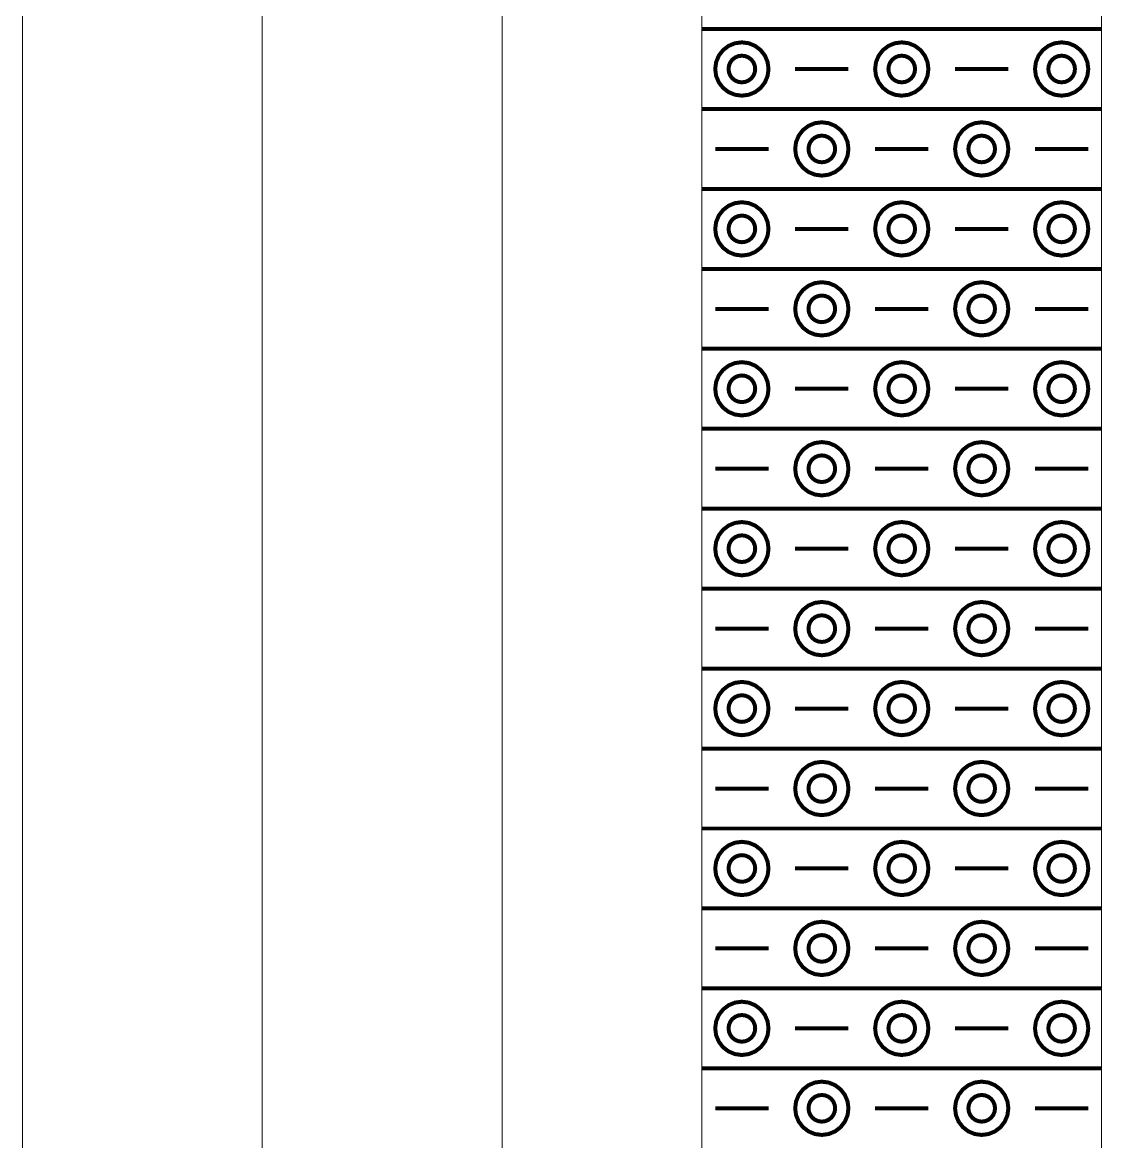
# Model space of a CAD drawing. Header units: inches. Extents: x -27 to 109, y -598 to 26.
# Drawn here: x 14.68 to 20.09, y -146.27 to -140.67 of the extents above; entities that cross this region are included whole.
import ezdxf

# ---------------------------------------------------------------- set-up
doc = ezdxf.new("R2010")
doc.units = ezdxf.units.IN
doc.header["$MEASUREMENT"] = 0
doc.layers.get('0').update_dxf_attribs({"lineweight": 0})

# ---------------------------------------------------------------- blocks, each defined once
blk = doc.blocks.new('lr_block_25')
at = {"color": 7, "const_width": 0.02}
for points in [[(18.0817, -140.7038), (18.8817, -140.7038)], [(18.8817, -140.7038), (19.6817, -140.7038)], [(19.6817, -140.7038), (20.0817, -140.7038)], [(18.415, -140.9037), (18.4105, -140.8692), (18.3971, -140.8371), (18.3759, -140.8095), (18.3483, -140.7883), (18.3162, -140.7749), (18.2817, -140.7704), (18.2471, -140.7749), (18.215, -140.7883), (18.1874, -140.8095), (18.1662, -140.8371), (18.1529, -140.8692), (18.1483, -140.9037), (18.1529, -140.9383), (18.1662, -140.9704), (18.1874, -140.998), (18.215, -141.0192), (18.2471, -141.0325), (18.2817, -141.0371), (18.3162, -141.0325), (18.3483, -141.0192), (18.3759, -140.998), (18.3971, -140.9704), (18.4105, -140.9383), (18.415, -140.9037)], [(19.215, -140.9037), (19.2105, -140.8692), (19.1971, -140.8371), (19.1759, -140.8095), (19.1483, -140.7883), (19.1162, -140.7749), (19.0817, -140.7704), (19.0471, -140.7749), (19.015, -140.7883), (18.9874, -140.8095), (18.9662, -140.8371), (18.9529, -140.8692), (18.9483, -140.9037), (18.9529, -140.9383), (18.9662, -140.9704), (18.9874, -140.998), (19.015, -141.0192), (19.0471, -141.0325), (19.0817, -141.0371), (19.1162, -141.0325), (19.1483, -141.0192), (19.1759, -140.998), (19.1971, -140.9704), (19.2105, -140.9383), (19.215, -140.9037)], [(20.015, -140.9037), (20.0105, -140.8692), (19.9971, -140.8371), (19.9759, -140.8095), (19.9483, -140.7883), (19.9162, -140.7749), (19.8817, -140.7704), (19.8471, -140.7749), (19.815, -140.7883), (19.7874, -140.8095), (19.7662, -140.8371), (19.7529, -140.8692), (19.7483, -140.9037), (19.7529, -140.9383), (19.7662, -140.9704), (19.7874, -140.998), (19.815, -141.0192), (19.8471, -141.0325), (19.8817, -141.0371), (19.9162, -141.0325), (19.9483, -141.0192), (19.9759, -140.998), (19.9971, -140.9704), (20.0105, -140.9383), (20.015, -140.9037)], [(18.3483, -140.9037), (18.3461, -140.8865), (18.3394, -140.8704), (18.3289, -140.8565), (18.315, -140.846), (18.2989, -140.8393), (18.2817, -140.8371), (18.2645, -140.8393), (18.2483, -140.846), (18.2345, -140.8565), (18.2239, -140.8704), (18.2173, -140.8865), (18.215, -140.9037), (18.2173, -140.9209), (18.2239, -140.9371), (18.2345, -140.9509), (18.2483, -140.9615), (18.2645, -140.9682), (18.2817, -140.9704), (18.2989, -140.9682), (18.315, -140.9615), (18.3289, -140.9509), (18.3394, -140.9371), (18.3461, -140.9209), (18.3483, -140.9037)], [(19.1483, -140.9037), (19.1461, -140.8865), (19.1394, -140.8704), (19.1289, -140.8565), (19.115, -140.846), (19.0989, -140.8393), (19.0817, -140.8371), (19.0645, -140.8393), (19.0483, -140.846), (19.0345, -140.8565), (19.0239, -140.8704), (19.0173, -140.8865), (19.015, -140.9037), (19.0173, -140.9209), (19.0239, -140.9371), (19.0345, -140.9509), (19.0483, -140.9615), (19.0645, -140.9682), (19.0817, -140.9704), (19.0989, -140.9682), (19.115, -140.9615), (19.1289, -140.9509), (19.1394, -140.9371), (19.1461, -140.9209), (19.1483, -140.9037)], [(19.9483, -140.9037), (19.9461, -140.8865), (19.9394, -140.8704), (19.9289, -140.8565), (19.915, -140.846), (19.8989, -140.8393), (19.8817, -140.8371), (19.8645, -140.8393), (19.8483, -140.846), (19.8345, -140.8565), (19.8239, -140.8704), (19.8173, -140.8865), (19.815, -140.9037), (19.8173, -140.9209), (19.8239, -140.9371), (19.8345, -140.9509), (19.8483, -140.9615), (19.8645, -140.9682), (19.8817, -140.9704), (19.8989, -140.9682), (19.915, -140.9615), (19.9289, -140.9509), (19.9394, -140.9371), (19.9461, -140.9209), (19.9483, -140.9037)], [(18.5483, -140.9037), (18.815, -140.9037)], [(19.3483, -140.9037), (19.615, -140.9037)], [(18.0817, -141.1037), (18.8817, -141.1037)], [(18.8817, -141.1037), (19.6817, -141.1037)], [(19.6817, -141.1037), (20.0817, -141.1037)], [(18.815, -141.3038), (18.8105, -141.2692), (18.7971, -141.2371), (18.7759, -141.2095), (18.7483, -141.1883), (18.7162, -141.1749), (18.6817, -141.1704), (18.6471, -141.1749), (18.615, -141.1883), (18.5874, -141.2095), (18.5662, -141.2371), (18.5529, -141.2692), (18.5483, -141.3038), (18.5529, -141.3383), (18.5662, -141.3704), (18.5874, -141.398), (18.615, -141.4192), (18.6471, -141.4325), (18.6817, -141.4371), (18.7162, -141.4325), (18.7483, -141.4192), (18.7759, -141.398), (18.7971, -141.3704), (18.8105, -141.3383), (18.815, -141.3038)], [(19.615, -141.3038), (19.6105, -141.2692), (19.5971, -141.2371), (19.5759, -141.2095), (19.5483, -141.1883), (19.5162, -141.1749), (19.4817, -141.1704), (19.4471, -141.1749), (19.415, -141.1883), (19.3874, -141.2095), (19.3662, -141.2371), (19.3529, -141.2692), (19.3483, -141.3038), (19.3529, -141.3383), (19.3662, -141.3704), (19.3874, -141.398), (19.415, -141.4192), (19.4471, -141.4325), (19.4817, -141.4371), (19.5162, -141.4325), (19.5483, -141.4192), (19.5759, -141.398), (19.5971, -141.3704), (19.6105, -141.3383), (19.615, -141.3038)], [(18.7483, -141.3038), (18.7461, -141.2865), (18.7394, -141.2704), (18.7289, -141.2565), (18.715, -141.246), (18.6989, -141.2393), (18.6817, -141.2371), (18.6645, -141.2393), (18.6483, -141.246), (18.6345, -141.2565), (18.6239, -141.2704), (18.6173, -141.2865), (18.615, -141.3038), (18.6173, -141.321), (18.6239, -141.3371), (18.6345, -141.351), (18.6483, -141.3615), (18.6645, -141.3682), (18.6817, -141.3704), (18.6989, -141.3682), (18.715, -141.3615), (18.7289, -141.351), (18.7394, -141.3371), (18.7461, -141.321), (18.7483, -141.3038)], [(19.5483, -141.3038), (19.5461, -141.2865), (19.5394, -141.2704), (19.5289, -141.2565), (19.515, -141.246), (19.4989, -141.2393), (19.4817, -141.2371), (19.4645, -141.2393), (19.4483, -141.246), (19.4345, -141.2565), (19.4239, -141.2704), (19.4173, -141.2865), (19.415, -141.3038), (19.4173, -141.321), (19.4239, -141.3371), (19.4345, -141.351), (19.4483, -141.3615), (19.4645, -141.3682), (19.4817, -141.3704), (19.4989, -141.3682), (19.515, -141.3615), (19.5289, -141.351), (19.5394, -141.3371), (19.5461, -141.321), (19.5483, -141.3038)], [(18.415, -141.3038), (18.1483, -141.3038)], [(19.215, -141.3038), (18.9483, -141.3038)], [(20.015, -141.3038), (19.7483, -141.3038)], [(18.0817, -141.5037), (18.8817, -141.5037)], [(18.8817, -141.5037), (19.6817, -141.5037)], [(19.6817, -141.5037), (20.0817, -141.5037)], [(18.415, -141.7038), (18.4105, -141.6692), (18.3971, -141.6371), (18.3759, -141.6095), (18.3483, -141.5883), (18.3162, -141.5749), (18.2817, -141.5704), (18.2471, -141.5749), (18.215, -141.5883), (18.1874, -141.6095), (18.1662, -141.6371), (18.1529, -141.6692), (18.1483, -141.7038), (18.1529, -141.7383), (18.1662, -141.7704), (18.1874, -141.798), (18.215, -141.8192), (18.2471, -141.8325), (18.2817, -141.8371), (18.3162, -141.8325), (18.3483, -141.8192), (18.3759, -141.798), (18.3971, -141.7704), (18.4105, -141.7383), (18.415, -141.7038)], [(19.215, -141.7038), (19.2105, -141.6692), (19.1971, -141.6371), (19.1759, -141.6095), (19.1483, -141.5883), (19.1162, -141.5749), (19.0817, -141.5704), (19.0471, -141.5749), (19.015, -141.5883), (18.9874, -141.6095), (18.9662, -141.6371), (18.9529, -141.6692), (18.9483, -141.7038), (18.9529, -141.7383), (18.9662, -141.7704), (18.9874, -141.798), (19.015, -141.8192), (19.0471, -141.8325), (19.0817, -141.8371), (19.1162, -141.8325), (19.1483, -141.8192), (19.1759, -141.798), (19.1971, -141.7704), (19.2105, -141.7383), (19.215, -141.7038)], [(20.015, -141.7038), (20.0105, -141.6692), (19.9971, -141.6371), (19.9759, -141.6095), (19.9483, -141.5883), (19.9162, -141.5749), (19.8817, -141.5704), (19.8471, -141.5749), (19.815, -141.5883), (19.7874, -141.6095), (19.7662, -141.6371), (19.7529, -141.6692), (19.7483, -141.7038), (19.7529, -141.7383), (19.7662, -141.7704), (19.7874, -141.798), (19.815, -141.8192), (19.8471, -141.8325), (19.8817, -141.8371), (19.9162, -141.8325), (19.9483, -141.8192), (19.9759, -141.798), (19.9971, -141.7704), (20.0105, -141.7383), (20.015, -141.7038)], [(18.3483, -141.7038), (18.3461, -141.6866), (18.3394, -141.6704), (18.3289, -141.6565), (18.315, -141.646), (18.2989, -141.6394), (18.2817, -141.6371), (18.2645, -141.6394), (18.2483, -141.646), (18.2345, -141.6565), (18.2239, -141.6704), (18.2173, -141.6866), (18.215, -141.7038), (18.2173, -141.7209), (18.2239, -141.7371), (18.2345, -141.7509), (18.2483, -141.7615), (18.2645, -141.7681), (18.2817, -141.7704), (18.2989, -141.7681), (18.315, -141.7615), (18.3289, -141.7509), (18.3394, -141.7371), (18.3461, -141.7209), (18.3483, -141.7038)], [(19.1483, -141.7038), (19.1461, -141.6866), (19.1394, -141.6704), (19.1289, -141.6565), (19.115, -141.646), (19.0989, -141.6394), (19.0817, -141.6371), (19.0645, -141.6394), (19.0483, -141.646), (19.0345, -141.6565), (19.0239, -141.6704), (19.0173, -141.6866), (19.015, -141.7038), (19.0173, -141.7209), (19.0239, -141.7371), (19.0345, -141.7509), (19.0483, -141.7615), (19.0645, -141.7681), (19.0817, -141.7704), (19.0989, -141.7681), (19.115, -141.7615), (19.1289, -141.7509), (19.1394, -141.7371), (19.1461, -141.7209), (19.1483, -141.7038)], [(19.9483, -141.7038), (19.9461, -141.6866), (19.9394, -141.6704), (19.9289, -141.6565), (19.915, -141.646), (19.8989, -141.6394), (19.8817, -141.6371), (19.8645, -141.6394), (19.8483, -141.646), (19.8345, -141.6565), (19.8239, -141.6704), (19.8173, -141.6866), (19.815, -141.7038), (19.8173, -141.7209), (19.8239, -141.7371), (19.8345, -141.7509), (19.8483, -141.7615), (19.8645, -141.7681), (19.8817, -141.7704), (19.8989, -141.7681), (19.915, -141.7615), (19.9289, -141.7509), (19.9394, -141.7371), (19.9461, -141.7209), (19.9483, -141.7038)], [(18.5483, -141.7038), (18.815, -141.7038)], [(19.3483, -141.7038), (19.615, -141.7038)], [(18.0817, -141.9037), (18.8817, -141.9037)], [(18.8817, -141.9037), (19.6817, -141.9037)], [(19.6817, -141.9037), (20.0817, -141.9037)], [(18.815, -142.1037), (18.8105, -142.0692), (18.7971, -142.0371), (18.7759, -142.0095), (18.7483, -141.9883), (18.7162, -141.975), (18.6817, -141.9704), (18.6471, -141.975), (18.615, -141.9883), (18.5874, -142.0095), (18.5662, -142.0371), (18.5529, -142.0692), (18.5483, -142.1037), (18.5529, -142.1383), (18.5662, -142.1704), (18.5874, -142.198), (18.615, -142.2192), (18.6471, -142.2325), (18.6817, -142.2371), (18.7162, -142.2325), (18.7483, -142.2192), (18.7759, -142.198), (18.7971, -142.1704), (18.8105, -142.1383), (18.815, -142.1037)], [(19.615, -142.1037), (19.6105, -142.0692), (19.5971, -142.0371), (19.5759, -142.0095), (19.5483, -141.9883), (19.5162, -141.975), (19.4817, -141.9704), (19.4471, -141.975), (19.415, -141.9883), (19.3874, -142.0095), (19.3662, -142.0371), (19.3529, -142.0692), (19.3483, -142.1037), (19.3529, -142.1383), (19.3662, -142.1704), (19.3874, -142.198), (19.415, -142.2192), (19.4471, -142.2325), (19.4817, -142.2371), (19.5162, -142.2325), (19.5483, -142.2192), (19.5759, -142.198), (19.5971, -142.1704), (19.6105, -142.1383), (19.615, -142.1037)], [(18.7483, -142.1037), (18.7461, -142.0865), (18.7394, -142.0704), (18.7289, -142.0565), (18.715, -142.046), (18.6989, -142.0394), (18.6817, -142.0371), (18.6645, -142.0394), (18.6483, -142.046), (18.6345, -142.0565), (18.6239, -142.0704), (18.6173, -142.0865), (18.615, -142.1037), (18.6173, -142.1209), (18.6239, -142.1371), (18.6345, -142.1509), (18.6483, -142.1615), (18.6645, -142.1681), (18.6817, -142.1704), (18.6989, -142.1681), (18.715, -142.1615), (18.7289, -142.1509), (18.7394, -142.1371), (18.7461, -142.1209), (18.7483, -142.1037)], [(19.5483, -142.1037), (19.5461, -142.0865), (19.5394, -142.0704), (19.5289, -142.0565), (19.515, -142.046), (19.4989, -142.0394), (19.4817, -142.0371), (19.4645, -142.0394), (19.4483, -142.046), (19.4345, -142.0565), (19.4239, -142.0704), (19.4173, -142.0865), (19.415, -142.1037), (19.4173, -142.1209), (19.4239, -142.1371), (19.4345, -142.1509), (19.4483, -142.1615), (19.4645, -142.1681), (19.4817, -142.1704), (19.4989, -142.1681), (19.515, -142.1615), (19.5289, -142.1509), (19.5394, -142.1371), (19.5461, -142.1209), (19.5483, -142.1037)], [(18.415, -142.1037), (18.1483, -142.1037)], [(19.215, -142.1037), (18.9483, -142.1037)], [(20.015, -142.1037), (19.7483, -142.1037)], [(18.0817, -142.3038), (18.8817, -142.3038)], [(18.8817, -142.3038), (19.6817, -142.3038)], [(19.6817, -142.3038), (20.0817, -142.3038)], [(18.415, -142.5037), (18.4105, -142.4692), (18.3971, -142.4371), (18.3759, -142.4095), (18.3483, -142.3883), (18.3162, -142.375), (18.2817, -142.3704), (18.2471, -142.375), (18.215, -142.3883), (18.1874, -142.4095), (18.1662, -142.4371), (18.1529, -142.4692), (18.1483, -142.5037), (18.1529, -142.5383), (18.1662, -142.5704), (18.1874, -142.598), (18.215, -142.6192), (18.2471, -142.6325), (18.2817, -142.6371), (18.3162, -142.6325), (18.3483, -142.6192), (18.3759, -142.598), (18.3971, -142.5704), (18.4105, -142.5383), (18.415, -142.5037)], [(19.215, -142.5037), (19.2105, -142.4692), (19.1971, -142.4371), (19.1759, -142.4095), (19.1483, -142.3883), (19.1162, -142.375), (19.0817, -142.3704), (19.0471, -142.375), (19.015, -142.3883), (18.9874, -142.4095), (18.9662, -142.4371), (18.9529, -142.4692), (18.9483, -142.5037), (18.9529, -142.5383), (18.9662, -142.5704), (18.9874, -142.598), (19.015, -142.6192), (19.0471, -142.6325), (19.0817, -142.6371), (19.1162, -142.6325), (19.1483, -142.6192), (19.1759, -142.598), (19.1971, -142.5704), (19.2105, -142.5383), (19.215, -142.5037)], [(20.015, -142.5037), (20.0105, -142.4692), (19.9971, -142.4371), (19.9759, -142.4095), (19.9483, -142.3883), (19.9162, -142.375), (19.8817, -142.3704), (19.8471, -142.375), (19.815, -142.3883), (19.7874, -142.4095), (19.7662, -142.4371), (19.7529, -142.4692), (19.7483, -142.5037), (19.7529, -142.5383), (19.7662, -142.5704), (19.7874, -142.598), (19.815, -142.6192), (19.8471, -142.6325), (19.8817, -142.6371), (19.9162, -142.6325), (19.9483, -142.6192), (19.9759, -142.598), (19.9971, -142.5704), (20.0105, -142.5383), (20.015, -142.5037)], [(18.3483, -142.5037), (18.3461, -142.4865), (18.3394, -142.4704), (18.3289, -142.4565), (18.315, -142.446), (18.2989, -142.4393), (18.2817, -142.4371), (18.2645, -142.4393), (18.2483, -142.446), (18.2345, -142.4565), (18.2239, -142.4704), (18.2173, -142.4865), (18.215, -142.5037), (18.2173, -142.5209), (18.2239, -142.5371), (18.2345, -142.5509), (18.2483, -142.5615), (18.2645, -142.5681), (18.2817, -142.5704), (18.2989, -142.5681), (18.315, -142.5615), (18.3289, -142.5509), (18.3394, -142.5371), (18.3461, -142.5209), (18.3483, -142.5037)], [(19.1483, -142.5037), (19.1461, -142.4865), (19.1394, -142.4704), (19.1289, -142.4565), (19.115, -142.446), (19.0989, -142.4393), (19.0817, -142.4371), (19.0645, -142.4393), (19.0483, -142.446), (19.0345, -142.4565), (19.0239, -142.4704), (19.0173, -142.4865), (19.015, -142.5037), (19.0173, -142.5209), (19.0239, -142.5371), (19.0345, -142.5509), (19.0483, -142.5615), (19.0645, -142.5681), (19.0817, -142.5704), (19.0989, -142.5681), (19.115, -142.5615), (19.1289, -142.5509), (19.1394, -142.5371), (19.1461, -142.5209), (19.1483, -142.5037)], [(19.9483, -142.5037), (19.9461, -142.4865), (19.9394, -142.4704), (19.9289, -142.4565), (19.915, -142.446), (19.8989, -142.4393), (19.8817, -142.4371), (19.8645, -142.4393), (19.8483, -142.446), (19.8345, -142.4565), (19.8239, -142.4704), (19.8173, -142.4865), (19.815, -142.5037), (19.8173, -142.5209), (19.8239, -142.5371), (19.8345, -142.5509), (19.8483, -142.5615), (19.8645, -142.5681), (19.8817, -142.5704), (19.8989, -142.5681), (19.915, -142.5615), (19.9289, -142.5509), (19.9394, -142.5371), (19.9461, -142.5209), (19.9483, -142.5037)], [(18.5483, -142.5037), (18.815, -142.5037)], [(19.3483, -142.5037), (19.615, -142.5037)], [(18.0817, -142.7038), (18.8817, -142.7038)], [(18.8817, -142.7038), (19.6817, -142.7038)], [(19.6817, -142.7038), (20.0817, -142.7038)], [(18.815, -142.9037), (18.8105, -142.8692), (18.7971, -142.8371), (18.7759, -142.8095), (18.7483, -142.7883), (18.7162, -142.7749), (18.6817, -142.7704), (18.6471, -142.7749), (18.615, -142.7883), (18.5874, -142.8095), (18.5662, -142.8371), (18.5529, -142.8692), (18.5483, -142.9037), (18.5529, -142.9383), (18.5662, -142.9704), (18.5874, -142.998), (18.615, -143.0192), (18.6471, -143.0325), (18.6817, -143.0371), (18.7162, -143.0325), (18.7483, -143.0192), (18.7759, -142.998), (18.7971, -142.9704), (18.8105, -142.9383), (18.815, -142.9037)], [(19.615, -142.9037), (19.6105, -142.8692), (19.5971, -142.8371), (19.5759, -142.8095), (19.5483, -142.7883), (19.5162, -142.7749), (19.4817, -142.7704), (19.4471, -142.7749), (19.415, -142.7883), (19.3874, -142.8095), (19.3662, -142.8371), (19.3529, -142.8692), (19.3483, -142.9037), (19.3529, -142.9383), (19.3662, -142.9704), (19.3874, -142.998), (19.415, -143.0192), (19.4471, -143.0325), (19.4817, -143.0371), (19.5162, -143.0325), (19.5483, -143.0192), (19.5759, -142.998), (19.5971, -142.9704), (19.6105, -142.9383), (19.615, -142.9037)], [(18.7483, -142.9037), (18.7461, -142.8865), (18.7394, -142.8704), (18.7289, -142.8565), (18.715, -142.846), (18.6989, -142.8393), (18.6817, -142.8371), (18.6645, -142.8393), (18.6483, -142.846), (18.6345, -142.8565), (18.6239, -142.8704), (18.6173, -142.8865), (18.615, -142.9037), (18.6173, -142.9209), (18.6239, -142.9371), (18.6345, -142.9509), (18.6483, -142.9615), (18.6645, -142.9681), (18.6817, -142.9704), (18.6989, -142.9681), (18.715, -142.9615), (18.7289, -142.9509), (18.7394, -142.9371), (18.7461, -142.9209), (18.7483, -142.9037)], [(19.5483, -142.9037), (19.5461, -142.8865), (19.5394, -142.8704), (19.5289, -142.8565), (19.515, -142.846), (19.4989, -142.8393), (19.4817, -142.8371), (19.4645, -142.8393), (19.4483, -142.846), (19.4345, -142.8565), (19.4239, -142.8704), (19.4173, -142.8865), (19.415, -142.9037), (19.4173, -142.9209), (19.4239, -142.9371), (19.4345, -142.9509), (19.4483, -142.9615), (19.4645, -142.9681), (19.4817, -142.9704), (19.4989, -142.9681), (19.515, -142.9615), (19.5289, -142.9509), (19.5394, -142.9371), (19.5461, -142.9209), (19.5483, -142.9037)], [(18.415, -142.9037), (18.1483, -142.9037)], [(19.215, -142.9037), (18.9483, -142.9037)], [(20.015, -142.9037), (19.7483, -142.9037)], [(18.0817, -143.1037), (18.8817, -143.1037)], [(18.8817, -143.1037), (19.6817, -143.1037)], [(19.6817, -143.1037), (20.0817, -143.1037)], [(18.415, -143.3037), (18.4105, -143.2692), (18.3971, -143.2371), (18.3759, -143.2095), (18.3483, -143.1883), (18.3162, -143.1749), (18.2817, -143.1704), (18.2471, -143.1749), (18.215, -143.1883), (18.1874, -143.2095), (18.1662, -143.2371), (18.1529, -143.2692), (18.1483, -143.3037), (18.1529, -143.3383), (18.1662, -143.3704), (18.1874, -143.398), (18.215, -143.4192), (18.2471, -143.4325), (18.2817, -143.4371), (18.3162, -143.4325), (18.3483, -143.4192), (18.3759, -143.398), (18.3971, -143.3704), (18.4105, -143.3383), (18.415, -143.3037)], [(19.215, -143.3037), (19.2105, -143.2692), (19.1971, -143.2371), (19.1759, -143.2095), (19.1483, -143.1883), (19.1162, -143.1749), (19.0817, -143.1704), (19.0471, -143.1749), (19.015, -143.1883), (18.9874, -143.2095), (18.9662, -143.2371), (18.9529, -143.2692), (18.9483, -143.3037), (18.9529, -143.3383), (18.9662, -143.3704), (18.9874, -143.398), (19.015, -143.4192), (19.0471, -143.4325), (19.0817, -143.4371), (19.1162, -143.4325), (19.1483, -143.4192), (19.1759, -143.398), (19.1971, -143.3704), (19.2105, -143.3383), (19.215, -143.3037)], [(20.015, -143.3037), (20.0105, -143.2692), (19.9971, -143.2371), (19.9759, -143.2095), (19.9483, -143.1883), (19.9162, -143.1749), (19.8817, -143.1704), (19.8471, -143.1749), (19.815, -143.1883), (19.7874, -143.2095), (19.7662, -143.2371), (19.7529, -143.2692), (19.7483, -143.3037), (19.7529, -143.3383), (19.7662, -143.3704), (19.7874, -143.398), (19.815, -143.4192), (19.8471, -143.4325), (19.8817, -143.4371), (19.9162, -143.4325), (19.9483, -143.4192), (19.9759, -143.398), (19.9971, -143.3704), (20.0105, -143.3383), (20.015, -143.3037)], [(18.3483, -143.3037), (18.3461, -143.2865), (18.3394, -143.2704), (18.3289, -143.2565), (18.315, -143.246), (18.2989, -143.2393), (18.2817, -143.2371), (18.2645, -143.2393), (18.2483, -143.246), (18.2345, -143.2565), (18.2239, -143.2704), (18.2173, -143.2865), (18.215, -143.3037), (18.2173, -143.3209), (18.2239, -143.3371), (18.2345, -143.351), (18.2483, -143.3615), (18.2645, -143.3682), (18.2817, -143.3704), (18.2989, -143.3682), (18.315, -143.3615), (18.3289, -143.351), (18.3394, -143.3371), (18.3461, -143.3209), (18.3483, -143.3037)], [(19.1483, -143.3037), (19.1461, -143.2865), (19.1394, -143.2704), (19.1289, -143.2565), (19.115, -143.246), (19.0989, -143.2393), (19.0817, -143.2371), (19.0645, -143.2393), (19.0483, -143.246), (19.0345, -143.2565), (19.0239, -143.2704), (19.0173, -143.2865), (19.015, -143.3037), (19.0173, -143.3209), (19.0239, -143.3371), (19.0345, -143.351), (19.0483, -143.3615), (19.0645, -143.3682), (19.0817, -143.3704), (19.0989, -143.3682), (19.115, -143.3615), (19.1289, -143.351), (19.1394, -143.3371), (19.1461, -143.3209), (19.1483, -143.3037)], [(19.9483, -143.3037), (19.9461, -143.2865), (19.9394, -143.2704), (19.9289, -143.2565), (19.915, -143.246), (19.8989, -143.2393), (19.8817, -143.2371), (19.8645, -143.2393), (19.8483, -143.246), (19.8345, -143.2565), (19.8239, -143.2704), (19.8173, -143.2865), (19.815, -143.3037), (19.8173, -143.3209), (19.8239, -143.3371), (19.8345, -143.351), (19.8483, -143.3615), (19.8645, -143.3682), (19.8817, -143.3704), (19.8989, -143.3682), (19.915, -143.3615), (19.9289, -143.351), (19.9394, -143.3371), (19.9461, -143.3209), (19.9483, -143.3037)], [(18.5483, -143.3037), (18.815, -143.3037)], [(19.3483, -143.3037), (19.615, -143.3037)], [(18.0817, -143.5037), (18.8817, -143.5037)], [(18.8817, -143.5037), (19.6817, -143.5037)], [(19.6817, -143.5037), (20.0817, -143.5037)], [(18.815, -143.7038), (18.8105, -143.6692), (18.7971, -143.6371), (18.7759, -143.6095), (18.7483, -143.5883), (18.7162, -143.5749), (18.6817, -143.5704), (18.6471, -143.5749), (18.615, -143.5883), (18.5874, -143.6095), (18.5662, -143.6371), (18.5529, -143.6692), (18.5483, -143.7038), (18.5529, -143.7383), (18.5662, -143.7704), (18.5874, -143.798), (18.615, -143.8192), (18.6471, -143.8325), (18.6817, -143.8371), (18.7162, -143.8325), (18.7483, -143.8192), (18.7759, -143.798), (18.7971, -143.7704), (18.8105, -143.7383), (18.815, -143.7038)], [(19.615, -143.7038), (19.6105, -143.6692), (19.5971, -143.6371), (19.5759, -143.6095), (19.5483, -143.5883), (19.5162, -143.5749), (19.4817, -143.5704), (19.4471, -143.5749), (19.415, -143.5883), (19.3874, -143.6095), (19.3662, -143.6371), (19.3529, -143.6692), (19.3483, -143.7038), (19.3529, -143.7383), (19.3662, -143.7704), (19.3874, -143.798), (19.415, -143.8192), (19.4471, -143.8325), (19.4817, -143.8371), (19.5162, -143.8325), (19.5483, -143.8192), (19.5759, -143.798), (19.5971, -143.7704), (19.6105, -143.7383), (19.615, -143.7038)], [(18.7483, -143.7038), (18.7461, -143.6866), (18.7394, -143.6704), (18.7289, -143.6565), (18.715, -143.646), (18.6989, -143.6393), (18.6817, -143.6371), (18.6645, -143.6393), (18.6483, -143.646), (18.6345, -143.6565), (18.6239, -143.6704), (18.6173, -143.6866), (18.615, -143.7038), (18.6173, -143.7209), (18.6239, -143.7371), (18.6345, -143.7509), (18.6483, -143.7615), (18.6645, -143.7681), (18.6817, -143.7704), (18.6989, -143.7681), (18.715, -143.7615), (18.7289, -143.7509), (18.7394, -143.7371), (18.7461, -143.7209), (18.7483, -143.7038)], [(19.5483, -143.7038), (19.5461, -143.6866), (19.5394, -143.6704), (19.5289, -143.6565), (19.515, -143.646), (19.4989, -143.6393), (19.4817, -143.6371), (19.4645, -143.6393), (19.4483, -143.646), (19.4345, -143.6565), (19.4239, -143.6704), (19.4173, -143.6866), (19.415, -143.7038), (19.4173, -143.7209), (19.4239, -143.7371), (19.4345, -143.7509), (19.4483, -143.7615), (19.4645, -143.7681), (19.4817, -143.7704), (19.4989, -143.7681), (19.515, -143.7615), (19.5289, -143.7509), (19.5394, -143.7371), (19.5461, -143.7209), (19.5483, -143.7038)], [(18.415, -143.7038), (18.1483, -143.7038)], [(19.215, -143.7038), (18.9483, -143.7038)], [(20.015, -143.7038), (19.7483, -143.7038)], [(18.0817, -143.9037), (18.8817, -143.9037)], [(18.8817, -143.9037), (19.6817, -143.9037)], [(19.6817, -143.9037), (20.0817, -143.9037)], [(18.415, -144.1037), (18.4105, -144.0692), (18.3971, -144.0371), (18.3759, -144.0095), (18.3483, -143.9883), (18.3162, -143.9749), (18.2817, -143.9704), (18.2471, -143.9749), (18.215, -143.9883), (18.1874, -144.0095), (18.1662, -144.0371), (18.1529, -144.0692), (18.1483, -144.1037), (18.1529, -144.1383), (18.1662, -144.1704), (18.1874, -144.198), (18.215, -144.2192), (18.2471, -144.2325), (18.2817, -144.2371), (18.3162, -144.2325), (18.3483, -144.2192), (18.3759, -144.198), (18.3971, -144.1704), (18.4105, -144.1383), (18.415, -144.1037)], [(19.215, -144.1037), (19.2105, -144.0692), (19.1971, -144.0371), (19.1759, -144.0095), (19.1483, -143.9883), (19.1162, -143.9749), (19.0817, -143.9704), (19.0471, -143.9749), (19.015, -143.9883), (18.9874, -144.0095), (18.9662, -144.0371), (18.9529, -144.0692), (18.9483, -144.1037), (18.9529, -144.1383), (18.9662, -144.1704), (18.9874, -144.198), (19.015, -144.2192), (19.0471, -144.2325), (19.0817, -144.2371), (19.1162, -144.2325), (19.1483, -144.2192), (19.1759, -144.198), (19.1971, -144.1704), (19.2105, -144.1383), (19.215, -144.1037)], [(20.015, -144.1037), (20.0105, -144.0692), (19.9971, -144.0371), (19.9759, -144.0095), (19.9483, -143.9883), (19.9162, -143.9749), (19.8817, -143.9704), (19.8471, -143.9749), (19.815, -143.9883), (19.7874, -144.0095), (19.7662, -144.0371), (19.7529, -144.0692), (19.7483, -144.1037), (19.7529, -144.1383), (19.7662, -144.1704), (19.7874, -144.198), (19.815, -144.2192), (19.8471, -144.2325), (19.8817, -144.2371), (19.9162, -144.2325), (19.9483, -144.2192), (19.9759, -144.198), (19.9971, -144.1704), (20.0105, -144.1383), (20.015, -144.1037)], [(18.3483, -144.1037), (18.3461, -144.0865), (18.3394, -144.0704), (18.3289, -144.0565), (18.315, -144.046), (18.2989, -144.0394), (18.2817, -144.0371), (18.2645, -144.0394), (18.2483, -144.046), (18.2345, -144.0565), (18.2239, -144.0704), (18.2173, -144.0865), (18.215, -144.1037), (18.2173, -144.1209), (18.2239, -144.1371), (18.2345, -144.1509), (18.2483, -144.1615), (18.2645, -144.1681), (18.2817, -144.1704), (18.2989, -144.1681), (18.315, -144.1615), (18.3289, -144.1509), (18.3394, -144.1371), (18.3461, -144.1209), (18.3483, -144.1037)], [(19.1483, -144.1037), (19.1461, -144.0865), (19.1394, -144.0704), (19.1289, -144.0565), (19.115, -144.046), (19.0989, -144.0394), (19.0817, -144.0371), (19.0645, -144.0394), (19.0483, -144.046), (19.0345, -144.0565), (19.0239, -144.0704), (19.0173, -144.0865), (19.015, -144.1037), (19.0173, -144.1209), (19.0239, -144.1371), (19.0345, -144.1509), (19.0483, -144.1615), (19.0645, -144.1681), (19.0817, -144.1704), (19.0989, -144.1681), (19.115, -144.1615), (19.1289, -144.1509), (19.1394, -144.1371), (19.1461, -144.1209), (19.1483, -144.1037)], [(19.9483, -144.1037), (19.9461, -144.0865), (19.9394, -144.0704), (19.9289, -144.0565), (19.915, -144.046), (19.8989, -144.0394), (19.8817, -144.0371), (19.8645, -144.0394), (19.8483, -144.046), (19.8345, -144.0565), (19.8239, -144.0704), (19.8173, -144.0865), (19.815, -144.1037), (19.8173, -144.1209), (19.8239, -144.1371), (19.8345, -144.1509), (19.8483, -144.1615), (19.8645, -144.1681), (19.8817, -144.1704), (19.8989, -144.1681), (19.915, -144.1615), (19.9289, -144.1509), (19.9394, -144.1371), (19.9461, -144.1209), (19.9483, -144.1037)], [(18.5483, -144.1037), (18.815, -144.1037)], [(19.3483, -144.1037), (19.615, -144.1037)], [(18.0817, -144.3037), (18.8817, -144.3037)], [(18.8817, -144.3037), (19.6817, -144.3037)], [(19.6817, -144.3037), (20.0817, -144.3037)], [(18.815, -144.5037), (18.8105, -144.4692), (18.7971, -144.4371), (18.7759, -144.4095), (18.7483, -144.3883), (18.7162, -144.375), (18.6817, -144.3704), (18.6471, -144.375), (18.615, -144.3883), (18.5874, -144.4095), (18.5662, -144.4371), (18.5529, -144.4692), (18.5483, -144.5037), (18.5529, -144.5383), (18.5662, -144.5704), (18.5874, -144.598), (18.615, -144.6192), (18.6471, -144.6325), (18.6817, -144.6371), (18.7162, -144.6325), (18.7483, -144.6192), (18.7759, -144.598), (18.7971, -144.5704), (18.8105, -144.5383), (18.815, -144.5037)], [(19.615, -144.5037), (19.6105, -144.4692), (19.5971, -144.4371), (19.5759, -144.4095), (19.5483, -144.3883), (19.5162, -144.375), (19.4817, -144.3704), (19.4471, -144.375), (19.415, -144.3883), (19.3874, -144.4095), (19.3662, -144.4371), (19.3529, -144.4692), (19.3483, -144.5037), (19.3529, -144.5383), (19.3662, -144.5704), (19.3874, -144.598), (19.415, -144.6192), (19.4471, -144.6325), (19.4817, -144.6371), (19.5162, -144.6325), (19.5483, -144.6192), (19.5759, -144.598), (19.5971, -144.5704), (19.6105, -144.5383), (19.615, -144.5037)], [(18.7483, -144.5037), (18.7461, -144.4865), (18.7394, -144.4704), (18.7289, -144.4565), (18.715, -144.446), (18.6989, -144.4393), (18.6817, -144.4371), (18.6645, -144.4393), (18.6483, -144.446), (18.6345, -144.4565), (18.6239, -144.4704), (18.6173, -144.4865), (18.615, -144.5037), (18.6173, -144.5209), (18.6239, -144.5371), (18.6345, -144.5509), (18.6483, -144.5615), (18.6645, -144.5681), (18.6817, -144.5704), (18.6989, -144.5681), (18.715, -144.5615), (18.7289, -144.5509), (18.7394, -144.5371), (18.7461, -144.5209), (18.7483, -144.5037)], [(19.5483, -144.5037), (19.5461, -144.4865), (19.5394, -144.4704), (19.5289, -144.4565), (19.515, -144.446), (19.4989, -144.4393), (19.4817, -144.4371), (19.4645, -144.4393), (19.4483, -144.446), (19.4345, -144.4565), (19.4239, -144.4704), (19.4173, -144.4865), (19.415, -144.5037), (19.4173, -144.5209), (19.4239, -144.5371), (19.4345, -144.5509), (19.4483, -144.5615), (19.4645, -144.5681), (19.4817, -144.5704), (19.4989, -144.5681), (19.515, -144.5615), (19.5289, -144.5509), (19.5394, -144.5371), (19.5461, -144.5209), (19.5483, -144.5037)], [(18.415, -144.5037), (18.1483, -144.5037)], [(19.215, -144.5037), (18.9483, -144.5037)], [(20.015, -144.5037), (19.7483, -144.5037)], [(18.0817, -144.7038), (18.8817, -144.7038)], [(18.8817, -144.7038), (19.6817, -144.7038)], [(19.6817, -144.7038), (20.0817, -144.7038)], [(18.415, -144.9037), (18.4105, -144.8692), (18.3971, -144.8371), (18.3759, -144.8095), (18.3483, -144.7883), (18.3162, -144.7749), (18.2817, -144.7704), (18.2471, -144.7749), (18.215, -144.7883), (18.1874, -144.8095), (18.1662, -144.8371), (18.1529, -144.8692), (18.1483, -144.9037), (18.1529, -144.9383), (18.1662, -144.9704), (18.1874, -144.998), (18.215, -145.0192), (18.2471, -145.0325), (18.2817, -145.0371), (18.3162, -145.0325), (18.3483, -145.0192), (18.3759, -144.998), (18.3971, -144.9704), (18.4105, -144.9383), (18.415, -144.9037)], [(19.215, -144.9037), (19.2105, -144.8692), (19.1971, -144.8371), (19.1759, -144.8095), (19.1483, -144.7883), (19.1162, -144.7749), (19.0817, -144.7704), (19.0471, -144.7749), (19.015, -144.7883), (18.9874, -144.8095), (18.9662, -144.8371), (18.9529, -144.8692), (18.9483, -144.9037), (18.9529, -144.9383), (18.9662, -144.9704), (18.9874, -144.998), (19.015, -145.0192), (19.0471, -145.0325), (19.0817, -145.0371), (19.1162, -145.0325), (19.1483, -145.0192), (19.1759, -144.998), (19.1971, -144.9704), (19.2105, -144.9383), (19.215, -144.9037)], [(20.015, -144.9037), (20.0105, -144.8692), (19.9971, -144.8371), (19.9759, -144.8095), (19.9483, -144.7883), (19.9162, -144.7749), (19.8817, -144.7704), (19.8471, -144.7749), (19.815, -144.7883), (19.7874, -144.8095), (19.7662, -144.8371), (19.7529, -144.8692), (19.7483, -144.9037), (19.7529, -144.9383), (19.7662, -144.9704), (19.7874, -144.998), (19.815, -145.0192), (19.8471, -145.0325), (19.8817, -145.0371), (19.9162, -145.0325), (19.9483, -145.0192), (19.9759, -144.998), (19.9971, -144.9704), (20.0105, -144.9383), (20.015, -144.9037)], [(18.3483, -144.9037), (18.3461, -144.8865), (18.3394, -144.8704), (18.3289, -144.8565), (18.315, -144.846), (18.2989, -144.8393), (18.2817, -144.8371), (18.2645, -144.8393), (18.2483, -144.846), (18.2345, -144.8565), (18.2239, -144.8704), (18.2173, -144.8865), (18.215, -144.9037), (18.2173, -144.9209), (18.2239, -144.9371), (18.2345, -144.9509), (18.2483, -144.9615), (18.2645, -144.9681), (18.2817, -144.9704), (18.2989, -144.9681), (18.315, -144.9615), (18.3289, -144.9509), (18.3394, -144.9371), (18.3461, -144.9209), (18.3483, -144.9037)], [(19.1483, -144.9037), (19.1461, -144.8865), (19.1394, -144.8704), (19.1289, -144.8565), (19.115, -144.846), (19.0989, -144.8393), (19.0817, -144.8371), (19.0645, -144.8393), (19.0483, -144.846), (19.0345, -144.8565), (19.0239, -144.8704), (19.0173, -144.8865), (19.015, -144.9037), (19.0173, -144.9209), (19.0239, -144.9371), (19.0345, -144.9509), (19.0483, -144.9615), (19.0645, -144.9681), (19.0817, -144.9704), (19.0989, -144.9681), (19.115, -144.9615), (19.1289, -144.9509), (19.1394, -144.9371), (19.1461, -144.9209), (19.1483, -144.9037)], [(19.9483, -144.9037), (19.9461, -144.8865), (19.9394, -144.8704), (19.9289, -144.8565), (19.915, -144.846), (19.8989, -144.8393), (19.8817, -144.8371), (19.8645, -144.8393), (19.8483, -144.846), (19.8345, -144.8565), (19.8239, -144.8704), (19.8173, -144.8865), (19.815, -144.9037), (19.8173, -144.9209), (19.8239, -144.9371), (19.8345, -144.9509), (19.8483, -144.9615), (19.8645, -144.9681), (19.8817, -144.9704), (19.8989, -144.9681), (19.915, -144.9615), (19.9289, -144.9509), (19.9394, -144.9371), (19.9461, -144.9209), (19.9483, -144.9037)], [(18.5483, -144.9037), (18.815, -144.9037)], [(19.3483, -144.9037), (19.615, -144.9037)], [(18.0817, -145.1037), (18.8817, -145.1037)], [(18.8817, -145.1037), (19.6817, -145.1037)], [(19.6817, -145.1037), (20.0817, -145.1037)], [(18.815, -145.3037), (18.8105, -145.2692), (18.7971, -145.2371), (18.7759, -145.2095), (18.7483, -145.1883), (18.7162, -145.1749), (18.6817, -145.1704), (18.6471, -145.1749), (18.615, -145.1883), (18.5874, -145.2095), (18.5662, -145.2371), (18.5529, -145.2692), (18.5483, -145.3037), (18.5529, -145.3383), (18.5662, -145.3704), (18.5874, -145.398), (18.615, -145.4192), (18.6471, -145.4325), (18.6817, -145.4371), (18.7162, -145.4325), (18.7483, -145.4192), (18.7759, -145.398), (18.7971, -145.3704), (18.8105, -145.3383), (18.815, -145.3037)], [(19.615, -145.3037), (19.6105, -145.2692), (19.5971, -145.2371), (19.5759, -145.2095), (19.5483, -145.1883), (19.5162, -145.1749), (19.4817, -145.1704), (19.4471, -145.1749), (19.415, -145.1883), (19.3874, -145.2095), (19.3662, -145.2371), (19.3529, -145.2692), (19.3483, -145.3037), (19.3529, -145.3383), (19.3662, -145.3704), (19.3874, -145.398), (19.415, -145.4192), (19.4471, -145.4325), (19.4817, -145.4371), (19.5162, -145.4325), (19.5483, -145.4192), (19.5759, -145.398), (19.5971, -145.3704), (19.6105, -145.3383), (19.615, -145.3037)], [(18.7483, -145.3037), (18.7461, -145.2865), (18.7394, -145.2704), (18.7289, -145.2565), (18.715, -145.246), (18.6989, -145.2393), (18.6817, -145.2371), (18.6645, -145.2393), (18.6483, -145.246), (18.6345, -145.2565), (18.6239, -145.2704), (18.6173, -145.2865), (18.615, -145.3037), (18.6173, -145.3209), (18.6239, -145.3371), (18.6345, -145.351), (18.6483, -145.3615), (18.6645, -145.3681), (18.6817, -145.3704), (18.6989, -145.3681), (18.715, -145.3615), (18.7289, -145.351), (18.7394, -145.3371), (18.7461, -145.3209), (18.7483, -145.3037)], [(19.5483, -145.3037), (19.5461, -145.2865), (19.5394, -145.2704), (19.5289, -145.2565), (19.515, -145.246), (19.4989, -145.2393), (19.4817, -145.2371), (19.4645, -145.2393), (19.4483, -145.246), (19.4345, -145.2565), (19.4239, -145.2704), (19.4173, -145.2865), (19.415, -145.3037), (19.4173, -145.3209), (19.4239, -145.3371), (19.4345, -145.351), (19.4483, -145.3615), (19.4645, -145.3681), (19.4817, -145.3704), (19.4989, -145.3681), (19.515, -145.3615), (19.5289, -145.351), (19.5394, -145.3371), (19.5461, -145.3209), (19.5483, -145.3037)], [(18.415, -145.3037), (18.1483, -145.3037)], [(19.215, -145.3037), (18.9483, -145.3037)], [(20.015, -145.3037), (19.7483, -145.3037)], [(18.0817, -145.5037), (18.8817, -145.5037)], [(18.8817, -145.5037), (19.6817, -145.5037)], [(19.6817, -145.5037), (20.0817, -145.5037)], [(18.415, -145.7037), (18.4105, -145.6692), (18.3971, -145.6371), (18.3759, -145.6095), (18.3483, -145.5883), (18.3162, -145.5749), (18.2817, -145.5704), (18.2471, -145.5749), (18.215, -145.5883), (18.1874, -145.6095), (18.1662, -145.6371), (18.1529, -145.6692), (18.1483, -145.7037), (18.1529, -145.7383), (18.1662, -145.7704), (18.1874, -145.798), (18.215, -145.8192), (18.2471, -145.8325), (18.2817, -145.8371), (18.3162, -145.8325), (18.3483, -145.8192), (18.3759, -145.798), (18.3971, -145.7704), (18.4105, -145.7383), (18.415, -145.7037)], [(19.215, -145.7037), (19.2105, -145.6692), (19.1971, -145.6371), (19.1759, -145.6095), (19.1483, -145.5883), (19.1162, -145.5749), (19.0817, -145.5704), (19.0471, -145.5749), (19.015, -145.5883), (18.9874, -145.6095), (18.9662, -145.6371), (18.9529, -145.6692), (18.9483, -145.7037), (18.9529, -145.7383), (18.9662, -145.7704), (18.9874, -145.798), (19.015, -145.8192), (19.0471, -145.8325), (19.0817, -145.8371), (19.1162, -145.8325), (19.1483, -145.8192), (19.1759, -145.798), (19.1971, -145.7704), (19.2105, -145.7383), (19.215, -145.7037)], [(20.015, -145.7037), (20.0105, -145.6692), (19.9971, -145.6371), (19.9759, -145.6095), (19.9483, -145.5883), (19.9162, -145.5749), (19.8817, -145.5704), (19.8471, -145.5749), (19.815, -145.5883), (19.7874, -145.6095), (19.7662, -145.6371), (19.7529, -145.6692), (19.7483, -145.7037), (19.7529, -145.7383), (19.7662, -145.7704), (19.7874, -145.798), (19.815, -145.8192), (19.8471, -145.8325), (19.8817, -145.8371), (19.9162, -145.8325), (19.9483, -145.8192), (19.9759, -145.798), (19.9971, -145.7704), (20.0105, -145.7383), (20.015, -145.7037)], [(18.3483, -145.7037), (18.3461, -145.6865), (18.3394, -145.6704), (18.3289, -145.6565), (18.315, -145.646), (18.2989, -145.6393), (18.2817, -145.6371), (18.2645, -145.6393), (18.2483, -145.646), (18.2345, -145.6565), (18.2239, -145.6704), (18.2173, -145.6865), (18.215, -145.7037), (18.2173, -145.7209), (18.2239, -145.7371), (18.2345, -145.7509), (18.2483, -145.7615), (18.2645, -145.7681), (18.2817, -145.7704), (18.2989, -145.7681), (18.315, -145.7615), (18.3289, -145.7509), (18.3394, -145.7371), (18.3461, -145.7209), (18.3483, -145.7037)], [(19.1483, -145.7037), (19.1461, -145.6865), (19.1394, -145.6704), (19.1289, -145.6565), (19.115, -145.646), (19.0989, -145.6393), (19.0817, -145.6371), (19.0645, -145.6393), (19.0483, -145.646), (19.0345, -145.6565), (19.0239, -145.6704), (19.0173, -145.6865), (19.015, -145.7037), (19.0173, -145.7209), (19.0239, -145.7371), (19.0345, -145.7509), (19.0483, -145.7615), (19.0645, -145.7681), (19.0817, -145.7704), (19.0989, -145.7681), (19.115, -145.7615), (19.1289, -145.7509), (19.1394, -145.7371), (19.1461, -145.7209), (19.1483, -145.7037)], [(19.9483, -145.7037), (19.9461, -145.6865), (19.9394, -145.6704), (19.9289, -145.6565), (19.915, -145.646), (19.8989, -145.6393), (19.8817, -145.6371), (19.8645, -145.6393), (19.8483, -145.646), (19.8345, -145.6565), (19.8239, -145.6704), (19.8173, -145.6865), (19.815, -145.7037), (19.8173, -145.7209), (19.8239, -145.7371), (19.8345, -145.7509), (19.8483, -145.7615), (19.8645, -145.7681), (19.8817, -145.7704), (19.8989, -145.7681), (19.915, -145.7615), (19.9289, -145.7509), (19.9394, -145.7371), (19.9461, -145.7209), (19.9483, -145.7037)], [(18.5483, -145.7037), (18.815, -145.7037)], [(19.3483, -145.7037), (19.615, -145.7037)], [(18.0817, -145.9037), (18.8817, -145.9037)], [(18.8817, -145.9037), (19.6817, -145.9037)], [(19.6817, -145.9037), (20.0817, -145.9037)], [(18.815, -146.1037), (18.8105, -146.0692), (18.7971, -146.0371), (18.7759, -146.0095), (18.7483, -145.9883), (18.7162, -145.9749), (18.6817, -145.9704), (18.6471, -145.9749), (18.615, -145.9883), (18.5874, -146.0095), (18.5662, -146.0371), (18.5529, -146.0692), (18.5483, -146.1037), (18.5529, -146.1383), (18.5662, -146.1704), (18.5874, -146.198), (18.615, -146.2192), (18.6471, -146.2325), (18.6817, -146.2371), (18.7162, -146.2325), (18.7483, -146.2192), (18.7759, -146.198), (18.7971, -146.1704), (18.8105, -146.1383), (18.815, -146.1037)], [(19.615, -146.1037), (19.6105, -146.0692), (19.5971, -146.0371), (19.5759, -146.0095), (19.5483, -145.9883), (19.5162, -145.9749), (19.4817, -145.9704), (19.4471, -145.9749), (19.415, -145.9883), (19.3874, -146.0095), (19.3662, -146.0371), (19.3529, -146.0692), (19.3483, -146.1037), (19.3529, -146.1383), (19.3662, -146.1704), (19.3874, -146.198), (19.415, -146.2192), (19.4471, -146.2325), (19.4817, -146.2371), (19.5162, -146.2325), (19.5483, -146.2192), (19.5759, -146.198), (19.5971, -146.1704), (19.6105, -146.1383), (19.615, -146.1037)], [(18.7483, -146.1037), (18.7461, -146.0865), (18.7394, -146.0704), (18.7289, -146.0565), (18.715, -146.046), (18.6989, -146.0393), (18.6817, -146.0371), (18.6645, -146.0393), (18.6483, -146.046), (18.6345, -146.0565), (18.6239, -146.0704), (18.6173, -146.0865), (18.615, -146.1037), (18.6173, -146.1209), (18.6239, -146.1371), (18.6345, -146.1509), (18.6483, -146.1615), (18.6645, -146.1681), (18.6817, -146.1704), (18.6989, -146.1681), (18.715, -146.1615), (18.7289, -146.1509), (18.7394, -146.1371), (18.7461, -146.1209), (18.7483, -146.1037)], [(19.5483, -146.1037), (19.5461, -146.0865), (19.5394, -146.0704), (19.5289, -146.0565), (19.515, -146.046), (19.4989, -146.0393), (19.4817, -146.0371), (19.4645, -146.0393), (19.4483, -146.046), (19.4345, -146.0565), (19.4239, -146.0704), (19.4173, -146.0865), (19.415, -146.1037), (19.4173, -146.1209), (19.4239, -146.1371), (19.4345, -146.1509), (19.4483, -146.1615), (19.4645, -146.1681), (19.4817, -146.1704), (19.4989, -146.1681), (19.515, -146.1615), (19.5289, -146.1509), (19.5394, -146.1371), (19.5461, -146.1209), (19.5483, -146.1037)], [(18.415, -146.1037), (18.1483, -146.1037)], [(19.215, -146.1037), (18.9483, -146.1037)], [(20.015, -146.1037), (19.7483, -146.1037)]]:
    blk.add_lwpolyline(points, dxfattribs=at)

msp = doc.modelspace()

# ---------------------------------------------------------------- linework, layer by layer
at = {"linetype": 'Continuous', "lineweight": 15}
for p, q in [((14.6817, 0.8962), (14.6817, -567.1838)), ((15.8817, 0.8962), (15.8817, -567.1838)), ((17.0817, 0.8962), (17.0817, -567.1838)), ((18.0817, -127.0037), (18.0817, -151.6037)), ((20.0817, -127.0037), (20.0817, -151.6037))]:
    msp.add_line(p, q, dxfattribs=at)

# ---------------------------------------------------------------- block references
at = {"color": 7}
msp.add_blockref('lr_block_25', (0, 0), dxfattribs=at)

doc.saveas('drawing.dxf')
